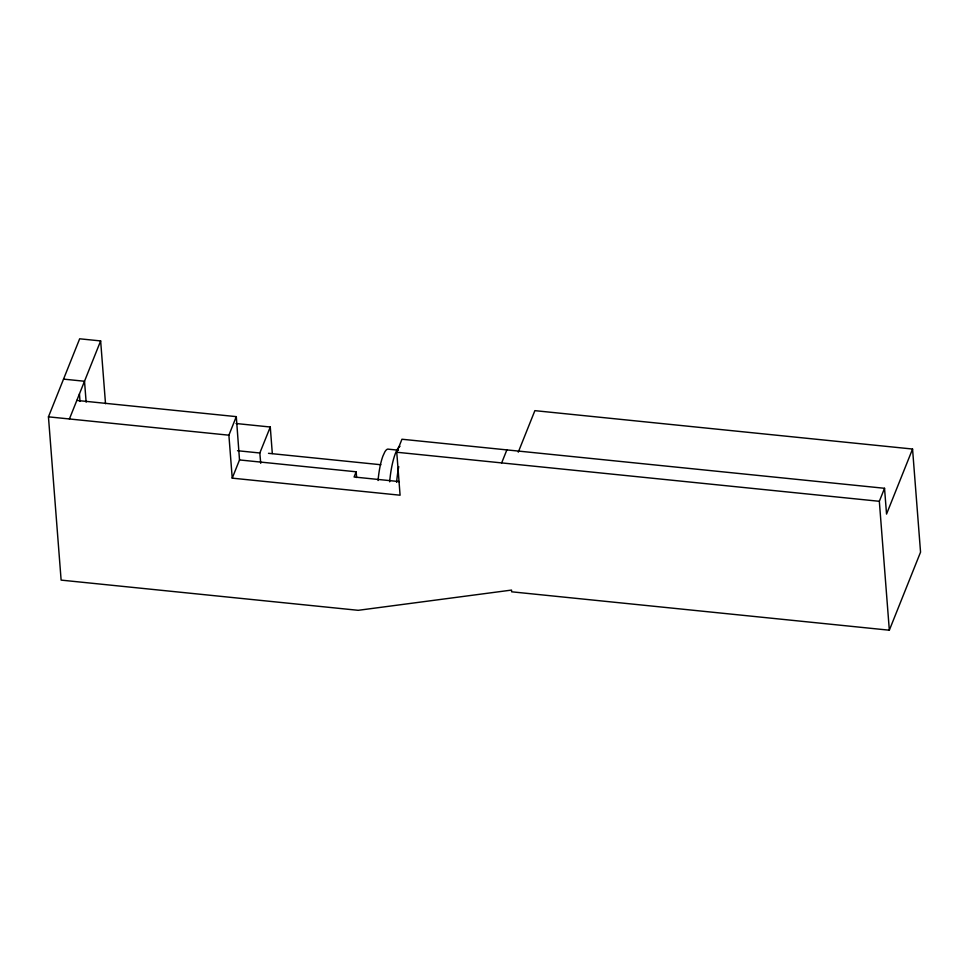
<?xml version="1.0" encoding="UTF-8"?>
<svg xmlns="http://www.w3.org/2000/svg" width="969" height="969" viewBox="0 0 969 969"><rect width="100%" height="100%" fill="white"/><g stroke="black" fill="none" stroke-linecap="round" stroke-linejoin="round"><path stroke-width="1.45" d="M518.27 452.16L534.876 410.65L912.556 449.035L886.538 514.079L884.54 488.291L401.953 439.236L396.757 452.244L400.088 495.207L232.233 478.153L228.89 435.19L236.291 416.634L76.83 400.427L69.417 418.971M912.556 449.035L920.55 552.16L889.336 630.201L511.656 591.805L511.523 590.085L358.215 610.313L61.12 580.116L48.45 416.84L79.664 338.799L100.643 340.931L105.512 403.698M76.83 400.427L100.643 340.931M232.233 478.153L239.513 459.936L236.291 416.634M239.513 459.936L356.168 471.794L354.085 477.002L399.264 481.593M501.663 462.916L506.86 449.907M889.336 630.201L879.331 501.3L884.54 488.291M260.722 463.315L259.825 452.995L270.278 427.014L236.061 423.514M63.542 379.121L84.521 381.253L86.144 402.183M398.416 450.197L388.63 449.204A30.318 6.904 -84.2 0 0 384.838 451.881L382.9 456.096A30.318 6.904 -84.2 0 0 378.067 480.503M48.45 416.84L228.89 435.19M396.757 452.244L879.331 501.3M268.498 453.322L380.902 464.745M237.514 450.718L259.825 452.995M356.168 471.794L356.616 477.523M79.446 393.935L80.027 401.408M270.278 427.014L272.313 453.516M396.6 482.344A41.146 9.363 -84.2 0 1 398.743 466.598M389.659 481.811A34.654 7.885 -84.2 0 1 400.015 446.309"/></g></svg>
